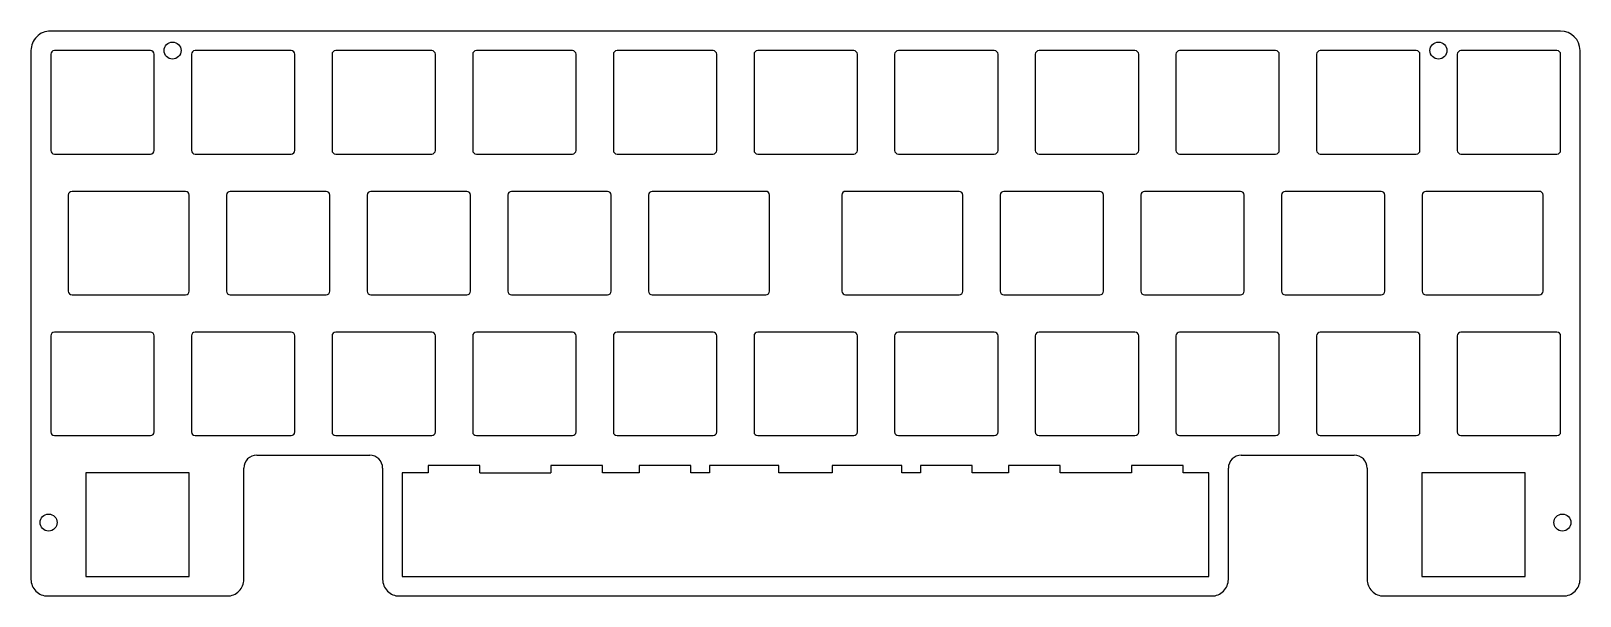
# Model space of a CAD drawing. Extents: x 42 to 252, y -127 to -51.
import ezdxf

# ---------------------------------------------------------------- set-up
doc = ezdxf.new("R2010")
doc.units = 0
doc.layers.add('BLACK', color=7, linetype='CONTINUOUS')

msp = doc.modelspace()

# ---------------------------------------------------------------- linework, layer by layer
at = {"layer": 'BLACK', "linetype": 'CONTINUOUS'}
for p, q in [((249.5745, -50.546265), (45.0745, -50.546265)), ((42.4245, -53.196265), (42.4245, -124.746265)), ((45.0995, -53.696265), (45.0995, -66.696265)), ((58.5995, -53.196265), (45.5995, -53.196265)), ((59.0995, -66.696265), (59.0995, -53.696265)), ((64.1495, -53.696265), (64.1495, -66.696265)), ((77.6495, -53.196265), (64.6495, -53.196265)), ((78.1495, -66.696265), (78.1495, -53.696265)), ((83.1995, -53.696265), (83.1995, -66.696265)), ((96.6995, -53.196265), (83.6995, -53.196265)), ((97.1995, -66.696265), (97.1995, -53.696265)), ((102.2495, -53.696265), (102.2495, -66.696265)), ((115.7495, -53.196265), (102.7495, -53.196265)), ((116.2495, -66.696265), (116.2495, -53.696265)), ((121.2995, -53.696265), (121.2995, -66.696265)), ((134.7995, -53.196265), (121.7995, -53.196265)), ((135.2995, -66.696265), (135.2995, -53.696265)), ((140.3495, -53.696265), (140.3495, -66.696265)), ((153.8495, -53.196265), (140.8495, -53.196265)), ((154.3495, -66.696265), (154.3495, -53.696265)), ((159.3995, -53.696265), (159.3995, -66.696265)), ((172.8995, -53.196265), (159.8995, -53.196265)), ((173.3995, -66.696265), (173.3995, -53.696265)), ((178.4495, -53.696265), (178.4495, -66.696265)), ((191.9495, -53.196265), (178.9495, -53.196265)), ((192.4495, -66.696265), (192.4495, -53.696265)), ((197.4995, -53.696265), (197.4995, -66.696265)), ((210.9995, -53.196265), (197.9995, -53.196265)), ((211.4995, -66.696265), (211.4995, -53.696265)), ((216.5495, -53.696265), (216.5495, -66.696265)), ((230.0495, -53.196265), (217.0495, -53.196265)), ((230.5495, -66.696265), (230.5495, -53.696265)), ((235.5995, -53.696265), (235.5995, -66.696265)), ((249.0995, -53.196265), (236.0995, -53.196265)), ((249.5995, -66.696265), (249.5995, -53.696265)), ((252.2245, -124.746265), (252.2245, -53.196265)), ((45.5995, -67.196265), (58.5995, -67.196265)), ((64.6495, -67.196265), (77.6495, -67.196265)), ((83.6995, -67.196265), (96.6995, -67.196265)), ((102.7495, -67.196265), (115.7495, -67.196265)), ((121.7995, -67.196265), (134.7995, -67.196265)), ((140.8495, -67.196265), (153.8495, -67.196265)), ((159.8995, -67.196265), (172.8995, -67.196265)), ((178.9495, -67.196265), (191.9495, -67.196265)), ((197.9995, -67.196265), (210.9995, -67.196265)), ((217.0495, -67.196265), (230.0495, -67.196265)), ((236.0995, -67.196265), (249.0995, -67.196265)), ((47.48075, -72.746265), (47.48075, -85.746265)), ((50.362, -72.246265), (47.98075, -72.246265)), ((60.98075, -72.246265), (50.362, -72.246265)), ((63.362, -72.246265), (60.98075, -72.246265)), ((63.862, -85.746265), (63.862, -72.746265)), ((68.912, -72.746265), (68.912, -85.746265)), ((82.412, -72.246265), (69.412, -72.246265)), ((82.912, -85.746265), (82.912, -72.746265)), ((87.962, -72.746265), (87.962, -85.746265)), ((101.462, -72.246265), (88.462, -72.246265)), ((101.962, -85.746265), (101.962, -72.746265)), ((107.012, -72.746265), (107.012, -85.746265)), ((120.512, -72.246265), (107.512, -72.246265)), ((121.012, -85.746265), (121.012, -72.746265)), ((126.062, -72.746265), (126.062, -85.746265)), ((128.94325, -72.246265), (126.562, -72.246265)), ((139.562, -72.246265), (128.94325, -72.246265)), ((141.9432, -72.246265), (139.562, -72.246265)), ((142.44325, -85.746265), (142.44325, -72.739294)), ((152.25575, -72.746265), (152.25575, -85.753165)), ((155.137, -72.246265), (152.75575, -72.246265)), ((165.75575, -72.246265), (155.137, -72.246265)), ((168.137, -72.246265), (165.75575, -72.246265)), ((168.637, -85.746265), (168.637, -72.746265)), ((173.687, -72.746265), (173.687, -85.746265)), ((187.187, -72.246265), (174.187, -72.246265)), ((187.687, -85.746265), (187.687, -72.746265)), ((192.737, -72.746265), (192.737, -85.746265)), ((206.237, -72.246265), (193.237, -72.246265)), ((206.737, -85.746265), (206.737, -72.746265)), ((211.787, -72.746265), (211.787, -85.746265)), ((225.287, -72.246265), (212.287, -72.246265)), ((225.787, -85.746265), (225.787, -72.746265)), ((230.837, -72.746265), (230.837, -85.746265)), ((233.71825, -72.246265), (231.337, -72.246265)), ((244.337, -72.246265), (233.71825, -72.246265)), ((246.7182, -72.246265), (244.337, -72.246265)), ((247.21825, -85.746265), (247.21825, -72.739294)), ((47.98075, -86.246265), (50.362, -86.246265)), ((50.362, -86.246265), (60.98075, -86.246265)), ((60.98075, -86.246265), (63.362, -86.246265)), ((69.412, -86.246265), (82.412, -86.246265)), ((88.462, -86.246265), (101.462, -86.246265)), ((107.512, -86.246265), (120.512, -86.246265)), ((126.562, -86.246265), (128.94325, -86.246265)), ((128.94325, -86.246265), (139.562, -86.246265)), ((139.562, -86.246265), (141.94325, -86.246265)), ((152.7559, -86.246265), (155.137, -86.246265)), ((155.137, -86.246265), (165.75575, -86.246265)), ((165.75575, -86.246265), (168.137, -86.246265)), ((174.187, -86.246265), (187.187, -86.246265)), ((193.237, -86.246265), (206.237, -86.246265)), ((212.287, -86.246265), (225.287, -86.246265)), ((231.337, -86.246265), (233.71825, -86.246265)), ((233.71825, -86.246265), (244.337, -86.246265)), ((244.337, -86.246265), (246.71825, -86.246265)), ((45.0995, -91.796265), (45.0995, -104.796265)), ((58.5995, -91.296265), (45.5995, -91.296265)), ((59.0995, -104.796265), (59.0995, -91.796265)), ((64.1495, -91.796265), (64.1495, -104.796265)), ((77.6495, -91.296265), (64.6495, -91.296265)), ((78.1495, -104.796265), (78.1495, -91.796265)), ((83.1995, -91.796265), (83.1995, -104.796265)), ((96.6995, -91.296265), (83.6995, -91.296265)), ((97.1995, -104.796265), (97.1995, -91.796265)), ((102.2495, -91.796265), (102.2495, -104.796265)), ((115.7495, -91.296265), (102.7495, -91.296265)), ((116.2495, -104.796265), (116.2495, -91.796265)), ((121.2995, -91.796265), (121.2995, -104.796265)), ((134.7995, -91.296265), (121.7995, -91.296265)), ((135.2995, -104.796265), (135.2995, -91.796265)), ((140.3495, -91.796265), (140.3495, -104.796265)), ((153.8495, -91.296265), (140.8495, -91.296265)), ((154.3495, -104.796265), (154.3495, -91.796265)), ((159.3995, -91.796265), (159.3995, -104.796265)), ((172.8995, -91.296265), (159.8995, -91.296265)), ((173.3995, -104.796265), (173.3995, -91.796265)), ((178.4495, -91.796265), (178.4495, -104.796265)), ((191.9495, -91.296265), (178.9495, -91.296265)), ((192.4495, -104.796265), (192.4495, -91.796265)), ((197.4995, -91.796265), (197.4995, -104.796265)), ((210.9995, -91.296265), (197.9995, -91.296265)), ((211.4995, -104.796265), (211.4995, -91.796265)), ((216.5495, -91.796265), (216.5495, -104.796265)), ((230.0495, -91.296265), (217.0495, -91.296265)), ((230.5495, -104.796265), (230.5495, -91.796265)), ((235.5995, -91.796265), (235.5995, -104.796265)), ((249.0995, -91.296265), (236.0995, -91.296265)), ((249.5995, -104.796265), (249.5995, -91.796265)), ((45.5995, -105.296265), (58.5995, -105.296265)), ((64.6495, -105.296265), (77.6495, -105.296265)), ((83.6995, -105.296265), (96.6995, -105.296265)), ((102.7495, -105.296265), (115.7495, -105.296265)), ((121.7995, -105.296265), (134.7995, -105.296265)), ((140.8495, -105.296265), (153.8495, -105.296265)), ((159.8995, -105.296265), (172.8995, -105.296265)), ((178.9495, -105.296265), (191.9495, -105.296265)), ((197.9995, -105.296265), (210.9995, -105.296265)), ((217.0495, -105.296265), (230.0495, -105.296265)), ((236.0995, -105.296265), (249.0995, -105.296265)), ((72.9995, -107.946265), (88.2995, -107.946265)), ((206.3495, -107.946265), (221.6495, -107.946265)), ((49.840076, -110.346265), (49.840076, -124.346265)), ((63.840076, -110.346265), (49.840076, -110.346265)), ((63.840076, -124.346265), (63.840076, -110.346265)), ((71.2495, -124.746265), (71.2495, -109.696265)), ((90.0495, -109.696265), (90.0495, -124.746265)), ((92.702576, -110.346265), (92.702576, -124.346265)), ((96.202576, -110.346265), (92.702576, -110.346265)), ((103.202576, -109.346265), (96.202576, -109.346265)), ((96.202576, -109.346265), (96.202576, -110.346265)), ((103.202576, -110.346265), (103.202576, -109.346265)), ((103.202576, -110.346265), (112.839576, -110.346265)), ((119.839576, -109.346265), (112.839576, -109.346265)), ((112.839576, -109.346265), (112.839576, -110.346265)), ((119.839576, -110.346265), (119.839576, -109.346265)), ((121.277576, -110.346265), (119.839576, -110.346265)), ((124.777576, -110.346265), (121.277576, -110.346265)), ((131.777576, -109.346265), (124.777576, -109.346265)), ((124.777576, -109.346265), (124.777576, -110.346265)), ((131.777576, -110.346265), (131.777576, -109.346265)), ((134.302576, -110.346265), (131.777576, -110.346265)), ((134.302576, -109.346265), (134.302576, -110.346265)), ((136.715576, -109.346265), (134.302576, -109.346265)), ((141.302576, -109.346265), (136.715576, -109.346265)), ((143.715576, -109.346265), (141.302576, -109.346265)), ((143.715576, -110.346265), (143.715576, -109.346265)), ((144.802576, -110.346265), (143.715576, -110.346265)), ((149.852576, -110.346265), (144.802576, -110.346265)), ((150.939576, -110.346265), (149.852576, -110.346265)), ((150.939576, -109.346265), (150.939576, -110.346265)), ((153.352576, -109.346265), (150.939576, -109.346265)), ((157.939576, -109.346265), (153.352576, -109.346265)), ((160.352576, -109.346265), (157.939576, -109.346265)), ((160.352576, -110.346265), (160.352576, -109.346265)), ((162.877576, -110.346265), (160.352576, -110.346265)), ((162.877576, -109.346265), (162.877576, -110.346265)), ((169.877576, -109.346265), (162.877576, -109.346265)), ((169.877576, -110.346265), (169.877576, -109.346265)), ((173.377576, -110.346265), (169.877576, -110.346265)), ((174.815576, -110.346265), (173.377576, -110.346265)), ((181.815576, -109.346265), (174.815576, -109.346265)), ((174.815576, -109.346265), (174.815576, -110.346265)), ((181.815576, -110.346265), (181.815576, -109.346265)), ((188.940076, -110.346265), (181.815576, -110.346265)), ((191.465076, -110.346265), (188.940076, -110.346265)), ((198.465076, -109.346265), (191.465076, -109.346265)), ((191.465076, -109.346265), (191.465076, -110.346265)), ((198.465076, -110.346265), (198.465076, -109.346265)), ((201.965076, -110.346265), (198.465076, -110.346265)), ((201.965076, -124.346265), (201.965076, -110.346265)), ((204.5995, -124.746265), (204.5995, -109.696265)), ((223.3995, -109.696265), (223.3995, -124.746265)), ((244.815076, -110.346265), (230.815076, -110.346265)), ((230.815076, -110.346265), (230.815076, -124.346265)), ((244.815076, -124.346265), (244.815076, -110.346265)), ((49.840076, -124.346265), (63.840076, -124.346265)), ((92.702576, -124.346265), (201.965076, -124.346265)), ((230.815076, -124.346265), (244.815076, -124.346265)), ((44.6745, -126.996265), (68.9995, -126.996265)), ((92.2995, -126.996265), (202.3495, -126.996265)), ((225.6495, -126.996265), (249.9745, -126.996265))]:
    msp.add_line(p, q, dxfattribs=at)
at = {"layer": 'BLACK'}
for centre in [(61.5995, -53.196265), (233.0495, -53.1963), (44.8155, -117.055265), (249.833875, -117.055265)]:
    msp.add_circle(centre, 1.15, dxfattribs=at)
for centre, radius, start, end in [((45.0745, -53.19626), 2.65, -270, -179.99989189), ((249.5745, -53.1963), 2.650035, 0.00075674, 90), ((45.5995, -53.696265), 0.5, 90, 180), ((58.5995, -53.696265), 0.5, 0, 90), ((64.6495, -53.696265), 0.5, 90, 180), ((77.6495, -53.696265), 0.5, 0, 90), ((83.6995, -53.696265), 0.5, 90, 180), ((96.6995, -53.696265), 0.5, 0, 90), ((102.7495, -53.696265), 0.5, 90, 180), ((115.7495, -53.696265), 0.5, 0, 90), ((121.7995, -53.696265), 0.5, 90, 180), ((134.7995, -53.696265), 0.5, 0, 90), ((140.8495, -53.696265), 0.5, 90, 180), ((153.8495, -53.696265), 0.5, 0, 90), ((159.8995, -53.696265), 0.5, 90, 180), ((172.8995, -53.696265), 0.5, 0, 90), ((178.9495, -53.696265), 0.5, 90, 180), ((191.9495, -53.696265), 0.5, 0, 90), ((197.9995, -53.696265), 0.5, 90, 180), ((210.9995, -53.696265), 0.5, 0, 90), ((217.0495, -53.696265), 0.5, 90, 180), ((230.0495, -53.696265), 0.5, 0, 90), ((236.0995, -53.696265), 0.5, 90, 180), ((249.0995, -53.696265), 0.5, 0, 90), ((45.5995, -66.696265), 0.5, -180, -90), ((58.5995, -66.696265), 0.5, -90, 0), ((64.6495, -66.696265), 0.5, -180, -90), ((77.6495, -66.696265), 0.5, -90, 0), ((83.6995, -66.696265), 0.5, -180, -90), ((96.6995, -66.696265), 0.5, -90, 0), ((102.7495, -66.696265), 0.5, -180, -90), ((115.7495, -66.696265), 0.5, -90, 0), ((121.7995, -66.696265), 0.5, -180, -90), ((134.7995, -66.696265), 0.5, -90, 0), ((140.8495, -66.696265), 0.5, -180, -90), ((153.8495, -66.696265), 0.5, -90, 0), ((159.8995, -66.696265), 0.5, -180, -90), ((172.8995, -66.696265), 0.5, -90, 0), ((178.9495, -66.696265), 0.5, -180, -90), ((191.9495, -66.696265), 0.5, -90, 0), ((197.9995, -66.696265), 0.5, -180, -90), ((210.9995, -66.696265), 0.5, -90, 0), ((217.0495, -66.696265), 0.5, -180, -90), ((230.0495, -66.696265), 0.5, -90, 0), ((236.0995, -66.696265), 0.5, -180, -90), ((249.0995, -66.696265), 0.5, -90, 0), ((47.98075, -72.746265), 0.5, 90, 180), ((63.362, -72.746265), 0.5, 0, 90), ((69.412, -72.746265), 0.5, 90, 180), ((82.412, -72.746265), 0.5, 0, 90), ((88.462, -72.746265), 0.5, 90, 180), ((101.462, -72.746265), 0.5, 0, 90), ((107.512, -72.746265), 0.5, 90, 180), ((120.512, -72.746265), 0.5, 0, 90), ((126.562, -72.746265), 0.5, 90, 180), ((141.9431, -72.746465), 0.5002, 0.82143334, 89.98854543), ((152.7557, -72.746265), 0.49995, 89.99427042, 180), ((168.137, -72.746265), 0.5, 0, 90), ((174.187, -72.746265), 0.5, 90, 180), ((187.187, -72.746265), 0.5, 0, 90), ((193.237, -72.746265), 0.5, 90, 180), ((206.237, -72.746265), 0.5, 0, 90), ((212.287, -72.746265), 0.5, 90, 180), ((225.287, -72.746265), 0.5, 0, 90), ((231.337, -72.746265), 0.5, 90, 180), ((246.7181, -72.746465), 0.5002, 0.82143334, 89.98854543), ((47.98075, -85.746265), 0.5, -180, -90), ((63.362, -85.746265), 0.5, -90, 0), ((69.412, -85.746265), 0.5, -180, -90), ((82.412, -85.746265), 0.5, -90, 0), ((88.462, -85.746265), 0.5, -180, -90), ((101.462, -85.746265), 0.5, -90, 0), ((107.512, -85.746265), 0.5, -180, -90), ((120.512, -85.746265), 0.5, -90, 0), ((126.562, -85.746265), 0.5, -180, -90), ((141.9433, -85.746265), 0.49995, -90.00572958, 0), ((152.7559, -85.746065), 0.5002, -179.18669857, -90), ((168.137, -85.746265), 0.5, -90, 0), ((174.187, -85.746265), 0.5, -180, -90), ((187.187, -85.746265), 0.5, -90, 0), ((193.237, -85.746265), 0.5, -180, -90), ((206.237, -85.746265), 0.5, -90, 0), ((212.287, -85.746265), 0.5, -180, -90), ((225.287, -85.746265), 0.5, -90, 0), ((231.337, -85.746265), 0.5, -180, -90), ((246.7183, -85.746265), 0.49995, -90.00572958, 0), ((45.5995, -91.796265), 0.5, 90, 180), ((58.5995, -91.796265), 0.5, 0, 90), ((64.6495, -91.796265), 0.5, 90, 180), ((77.6495, -91.796265), 0.5, 0, 90), ((83.6995, -91.796265), 0.5, 90, 180), ((96.6995, -91.796265), 0.5, 0, 90), ((102.7495, -91.796265), 0.5, 90, 180), ((115.7495, -91.796265), 0.5, 0, 90), ((121.7995, -91.796265), 0.5, 90, 180), ((134.7995, -91.796265), 0.5, 0, 90), ((140.8495, -91.796265), 0.5, 90, 180), ((153.8495, -91.796265), 0.5, 0, 90), ((159.8995, -91.796265), 0.5, 90, 180), ((172.8995, -91.796265), 0.5, 0, 90), ((178.9495, -91.796265), 0.5, 90, 180), ((191.9495, -91.796265), 0.5, 0, 90), ((197.9995, -91.796265), 0.5, 90, 180), ((210.9995, -91.796265), 0.5, 0, 90), ((217.0495, -91.796265), 0.5, 90, 180), ((230.0495, -91.796265), 0.5, 0, 90), ((236.0995, -91.796265), 0.5, 90, 180), ((249.0995, -91.796265), 0.5, 0, 90), ((45.5995, -104.796265), 0.5, -180, -90), ((58.5995, -104.796265), 0.5, -90, 0), ((64.6495, -104.796265), 0.5, -180, -90), ((77.6495, -104.796265), 0.5, -90, 0), ((83.6995, -104.796265), 0.5, -180, -90), ((96.6995, -104.796265), 0.5, -90, 0), ((102.7495, -104.796265), 0.5, -180, -90), ((115.7495, -104.796265), 0.5, -90, 0), ((121.7995, -104.796265), 0.5, -180, -90), ((134.7995, -104.796265), 0.5, -90, 0), ((140.8495, -104.796265), 0.5, -180, -90), ((153.8495, -104.796265), 0.5, -90, 0), ((159.8995, -104.796265), 0.5, -180, -90), ((172.8995, -104.796265), 0.5, -90, 0), ((178.9495, -104.796265), 0.5, -180, -90), ((191.9495, -104.796265), 0.5, -90, 0), ((197.9995, -104.796265), 0.5, -180, -90), ((210.9995, -104.796265), 0.5, -90, 0), ((217.0495, -104.796265), 0.5, -180, -90), ((230.0495, -104.796265), 0.5, -90, 0), ((236.0995, -104.796265), 0.5, -180, -90), ((249.0995, -104.796265), 0.5, -90, 0), ((72.9995, -109.6963), 1.75, 90, 179.99885408), ((88.2995, -109.6963), 1.750035, 0.00114592, 90), ((206.3495, -109.6963), 1.75, 90, 179.99885408), ((221.6495, -109.6963), 1.750035, 0.00114592, 90), ((44.6745, -124.7463), 2.249965, -180.00089127, -90), ((68.9995, -124.7463), 2.25, -90, 0.00089127), ((92.2995, -124.7463), 2.249965, -180.00089127, -90), ((202.3495, -124.7463), 2.25, -90, 0.00089127), ((225.6495, -124.7463), 2.249965, -180.00089127, -90), ((249.9745, -124.7463), 2.25, -90, 0.00089127)]:
    msp.add_arc(centre, radius, start, end, dxfattribs=at)

doc.saveas('drawing.dxf')
